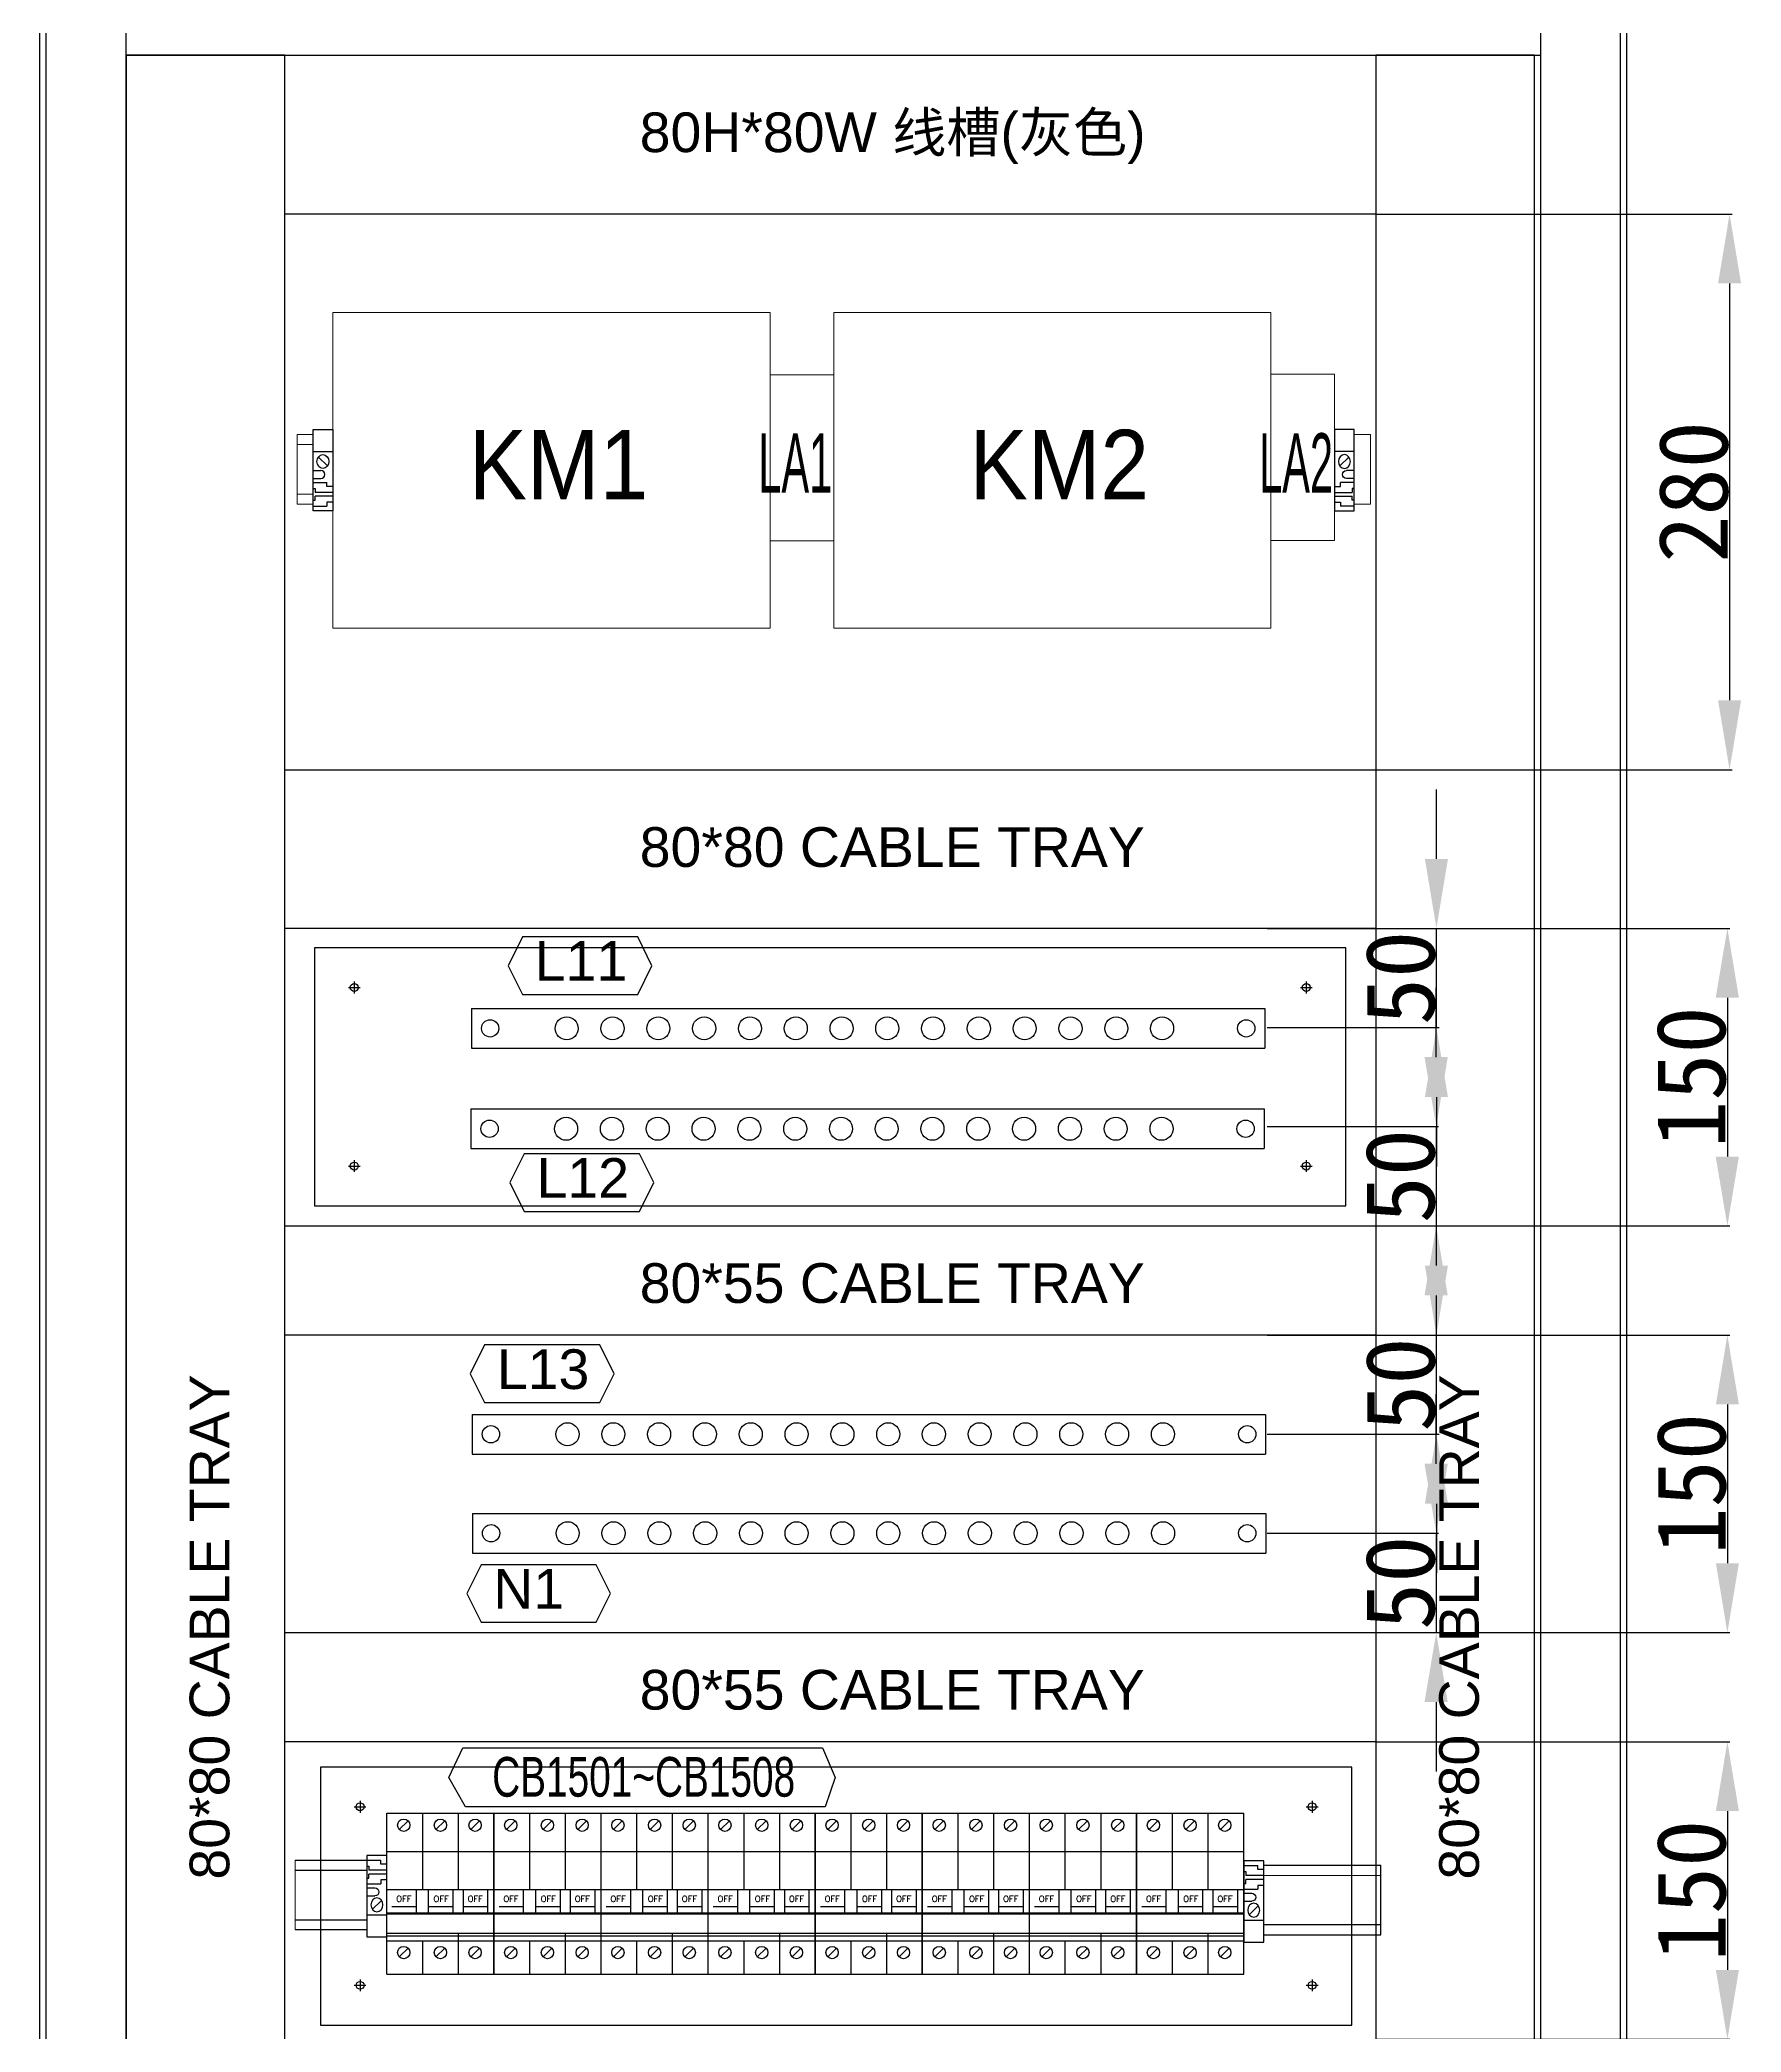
# Model space of a CAD drawing. Extents: x 79822 to 122366, y -56021 to -28815.
# Drawn here: x 88031 to 88889, y -35074 to -34069 of the extents above; entities that cross this region are included whole.
import ezdxf
from ezdxf.enums import TextEntityAlignment as Align
from ezdxf.lldxf.tags import DXFTag

# ---------------------------------------------------------------- set-up
doc = ezdxf.new("R2010")
doc.units = 0
doc.header["$LTSCALE"] = 100
doc.header["$MEASUREMENT"] = 0
for name, color, linetype in [('COMPONENT', 7, 'Continuous'), ('PSU', 12, 'Continuous'), ('TEXT', 7, 'Continuous')]:
    doc.layers.add(name, color=color, linetype=linetype)
doc.layers.add('细实线', color=7, linetype='Continuous', lineweight=20)
doc.styles.add('HZ', font='arial.ttf', dxfattribs={"width": 0.7})
doc.styles.add('ROMANS', font='romans', dxfattribs={"width": 0.8, "height": 2})
doc.styles.get("Standard").update_dxf_attribs({"font": ''})
doc.styles.get('Standard').set_extended_font_data('SimSun')
tags = doc.linetypes.add('CENTER2', pattern=[1.125, 0.75, -0.125, 0.125, -0.125]).pattern_tags.tags
tags[10:11] = [DXFTag(74, 4), DXFTag(75, 0), DXFTag(340, '0'), DXFTag(46, 1.0), DXFTag(50, 0.0), DXFTag(44, 0.0), DXFTag(45, 0.0)]
tags[8:9] = [DXFTag(74, 4), DXFTag(75, 0), DXFTag(340, '0'), DXFTag(46, 1.0), DXFTag(50, 0.0), DXFTag(44, 0.0), DXFTag(45, 0.0)]
tags[6:7] = [DXFTag(74, 4), DXFTag(75, 0), DXFTag(340, '0'), DXFTag(46, 1.0), DXFTag(50, 0.0), DXFTag(44, 0.0), DXFTag(45, 0.0)]
tags[4:5] = [DXFTag(74, 4), DXFTag(75, 0), DXFTag(340, '0'), DXFTag(46, 1.0), DXFTag(50, 0.0), DXFTag(44, 0.0), DXFTag(45, 0.0)]
tags = doc.linetypes.add('HIDDEN', pattern=[0.375, 0.25, -0.125]).pattern_tags.tags
tags[6:7] = [DXFTag(74, 4), DXFTag(75, 0), DXFTag(340, '0'), DXFTag(46, 1.0), DXFTag(50, 0.0), DXFTag(44, 0.0), DXFTag(45, 0.0)]
tags[4:5] = [DXFTag(74, 4), DXFTag(75, 0), DXFTag(340, '0'), DXFTag(46, 1.0), DXFTag(50, 0.0), DXFTag(44, 0.0), DXFTag(45, 0.0)]
doc.dimstyles.new('ISO-25', dxfattribs={"dimtxt": 35, "dimasz": 35, "dimexe": 1.25, "dimexo": 0.625, "dimtad": 1, "dimtoh": 1, "dimdec": 0, "dimtxsty": 'Standard', "dimcen": 2.5, "dimadec": 0, "dimazin": 0, "dimtfac": 1, "dimtdec": 0, "dimtmove": 0, "dimatfit": 3, "dimfxl": 0, "dimarcsym": 0})

# ---------------------------------------------------------------- blocks, each defined once
blk = doc.blocks.new('堵头')
at = {"color": 53}
for p, q in [((0, -41), (0, 0)), ((0, 0), (10, 0)), ((10, 0), (10, -41)), ((0, -11), (10, -11)), ((7.3, -18.3), (2.7, -13.8)), ((0, -20.6), (4, -20.6)), ((0, -24.6), (4, -24.6)), ((0, -26.6), (7, -26.6)), ((0, -29.6), (1, -29.6)), ((1, -29.6), (1, -31.6)), ((7, -28.6), (7, -26.6)), ((10, -28.6), (7, -28.6)), ((0, -35.6), (1, -35.6)), ((0, -38.6), (7, -38.6)), ((10, -31.6), (1, -31.6)), ((10, -33.6), (1, -33.6)), ((1, -35.6), (1, -33.6)), ((10, -36.6), (7, -36.6)), ((7, -36.6), (7, -38.6)), ((10, -41), (0, -41))]:
    blk.add_line(p, q, dxfattribs=at)
blk.add_arc((4, -22.6), 2, 270, 90, dxfattribs=at)
blk.add_ellipse((5, -16.1), major_axis=(0, -3.5), ratio=0.857143, start_param=4.712389, end_param=10.995574, dxfattribs=at)
blk = doc.blocks.new('*D183')
at = {"color": 0, "lineweight": -2}
for p, q in [((88705.4, -34157.2), (88884.5, -34157.2)), ((88883.2, -34192.2), (88883.2, -34402.3)), ((88705.4, -34437.3), (88884.5, -34437.3))]:
    blk.add_line(p, q, dxfattribs=at)
at = {"color": 0}
for points in [[(88889, -34192.2), (88877.4, -34192.2), (88883.2, -34157.2)], [(88877.4, -34402.3), (88889, -34402.3), (88883.2, -34437.3)]]:
    blk.add_solid(points, dxfattribs=at)
at = {"layer": 'Defpoints', "color": 0}
for p in [(88704.8, -34157.2), (88704.8, -34437.3), (88883.2, -34437.3)]:
    blk.add_point(p, dxfattribs=at)
at = {"color": 0, "insert": (88865.1, -34297.3), "char_height": 35, "attachment_point": 5, "rotation": 90}
blk.add_mtext('280', dxfattribs=at)
blk = doc.blocks.new('*D184')
at = {"color": 0, "lineweight": -2}
for p, q in [((88705.4, -34517.3), (88883.3, -34517.3)), ((88882.1, -34552.3), (88882.1, -34632.3)), ((88705.4, -34667.3), (88883.3, -34667.3))]:
    blk.add_line(p, q, dxfattribs=at)
at = {"color": 0}
for points in [[(88887.9, -34552.3), (88876.2, -34552.3), (88882.1, -34517.3)], [(88876.2, -34632.3), (88887.9, -34632.3), (88882.1, -34667.3)]]:
    blk.add_solid(points, dxfattribs=at)
at = {"layer": 'Defpoints', "color": 0}
for p in [(88704.8, -34517.3), (88704.8, -34667.3), (88882.1, -34667.3)]:
    blk.add_point(p, dxfattribs=at)
at = {"color": 0, "insert": (88863.9, -34592.3), "char_height": 35, "attachment_point": 5, "rotation": 90}
blk.add_mtext('150', dxfattribs=at)
blk = doc.blocks.new('*D185')
at = {"color": 0, "lineweight": -2}
for p, q in [((88705.4, -34722.3), (88883.3, -34722.3)), ((88882.1, -34757.3), (88882.1, -34837.3)), ((88705.4, -34872.3), (88883.3, -34872.3))]:
    blk.add_line(p, q, dxfattribs=at)
at = {"color": 0}
for points in [[(88887.9, -34757.3), (88876.3, -34757.3), (88882.1, -34722.3)], [(88876.3, -34837.3), (88887.9, -34837.3), (88882.1, -34872.3)]]:
    blk.add_solid(points, dxfattribs=at)
at = {"layer": 'Defpoints', "color": 0}
for p in [(88704.8, -34722.3), (88704.8, -34872.3), (88882.1, -34872.3)]:
    blk.add_point(p, dxfattribs=at)
at = {"color": 0, "insert": (88864, -34797.3), "char_height": 35, "attachment_point": 5, "rotation": 90}
blk.add_mtext('150', dxfattribs=at)
blk = doc.blocks.new('*D187')
at = {"color": 0, "lineweight": -2}
for p, q in [((88705.4, -34927.3), (88883.3, -34927.3)), ((88882.1, -34962.3), (88882.1, -35042.3)), ((88705.4, -35077.3), (88883.3, -35077.3))]:
    blk.add_line(p, q, dxfattribs=at)
at = {"color": 0}
for points in [[(88887.9, -34962.3), (88876.3, -34962.3), (88882.1, -34927.3)], [(88876.3, -35042.3), (88887.9, -35042.3), (88882.1, -35077.3)]]:
    blk.add_solid(points, dxfattribs=at)
at = {"layer": 'Defpoints', "color": 0}
for p in [(88704.8, -34927.3), (88704.8, -35077.3), (88882.1, -35077.3)]:
    blk.add_point(p, dxfattribs=at)
at = {"color": 0, "insert": (88864, -35002.3), "char_height": 35, "attachment_point": 5, "rotation": 90}
blk.add_mtext('150', dxfattribs=at)
blk = doc.blocks.new('*D232')
at = {"color": 0, "lineweight": -2}
for p, q in [((88735.4, -34482.3), (88735.4, -34447.3)), ((88650, -34517.3), (88736.7, -34517.3)), ((88735.4, -34567.3), (88735.4, -34517.3)), ((88650, -34567.3), (88736.7, -34567.3)), ((88735.4, -34602.3), (88735.4, -34637.3))]:
    blk.add_line(p, q, dxfattribs=at)
at = {"color": 0}
for points in [[(88729.6, -34482.3), (88741.2, -34482.3), (88735.4, -34517.3)], [(88741.2, -34602.3), (88729.6, -34602.3), (88735.4, -34567.3)]]:
    blk.add_solid(points, dxfattribs=at)
at = {"layer": 'Defpoints', "color": 0}
for p in [(88649.3, -34517.3), (88735.4, -34517.3), (88649.3, -34567.3)]:
    blk.add_point(p, dxfattribs=at)
at = {"color": 0, "insert": (88717.3, -34542.3), "char_height": 35, "attachment_point": 5, "rotation": 90}
blk.add_mtext('50', dxfattribs=at)
blk = doc.blocks.new('*D233')
at = {"color": 0, "lineweight": -2}
for p, q in [((88735.3, -34582.2), (88735.3, -34547.2)), ((88650, -34617.2), (88736.5, -34617.2)), ((88735.3, -34617.2), (88735.3, -34667.3)), ((88650, -34667.3), (88736.5, -34667.3)), ((88735.3, -34702.3), (88735.3, -34737.3))]:
    blk.add_line(p, q, dxfattribs=at)
at = {"color": 0}
for points in [[(88729.4, -34582.2), (88741.1, -34582.2), (88735.3, -34617.2)], [(88741.1, -34702.3), (88729.4, -34702.3), (88735.3, -34667.3)]]:
    blk.add_solid(points, dxfattribs=at)
at = {"layer": 'Defpoints', "color": 0}
for p in [(88649.4, -34617.2), (88649.4, -34667.3), (88735.3, -34667.3)]:
    blk.add_point(p, dxfattribs=at)
at = {"color": 0, "insert": (88717.2, -34642.2), "char_height": 35, "attachment_point": 5, "rotation": 90}
blk.add_mtext('50', dxfattribs=at)
blk = doc.blocks.new('*D234')
at = {"color": 0, "lineweight": -2}
for p, q in [((88735.4, -34687.3), (88735.4, -34652.3)), ((88650, -34722.3), (88736.7, -34722.3)), ((88735.4, -34772.3), (88735.4, -34722.3)), ((88650, -34772.3), (88736.7, -34772.3)), ((88735.4, -34807.3), (88735.4, -34842.3))]:
    blk.add_line(p, q, dxfattribs=at)
at = {"color": 0}
for points in [[(88729.6, -34687.3), (88741.2, -34687.3), (88735.4, -34722.3)], [(88741.2, -34807.3), (88729.6, -34807.3), (88735.4, -34772.3)]]:
    blk.add_solid(points, dxfattribs=at)
at = {"layer": 'Defpoints', "color": 0}
for p in [(88649.3, -34722.3), (88735.4, -34722.3), (88649.3, -34772.3)]:
    blk.add_point(p, dxfattribs=at)
at = {"color": 0, "insert": (88717.3, -34747.3), "char_height": 35, "attachment_point": 5, "rotation": 90}
blk.add_mtext('50', dxfattribs=at)
blk = doc.blocks.new('*D235')
at = {"color": 0, "lineweight": -2}
for p, q in [((88735.3, -34787.2), (88735.3, -34752.2)), ((88650, -34822.2), (88736.5, -34822.2)), ((88735.3, -34822.2), (88735.3, -34872.3)), ((88650, -34872.3), (88736.5, -34872.3)), ((88735.3, -34907.3), (88735.3, -34942.3))]:
    blk.add_line(p, q, dxfattribs=at)
at = {"color": 0}
for points in [[(88729.4, -34787.2), (88741.1, -34787.2), (88735.3, -34822.2)], [(88741.1, -34907.3), (88729.4, -34907.3), (88735.3, -34872.3)]]:
    blk.add_solid(points, dxfattribs=at)
at = {"layer": 'Defpoints', "color": 0}
for p in [(88649.4, -34822.2), (88649.4, -34872.3), (88735.3, -34872.3)]:
    blk.add_point(p, dxfattribs=at)
at = {"color": 0, "insert": (88717.2, -34847.2), "char_height": 35, "attachment_point": 5, "rotation": 90}
blk.add_mtext('50', dxfattribs=at)
blk = doc.blocks.new('空开3P')
at = {"layer": 'COMPONENT', "color": 6, "linetype": 'HIDDEN', "ltscale": 0.2}
for p, q in [((185939.2, 105389.4, 63738.9), (185943.6, 105393.8, 63738.9)), ((185957.7, 105389.4, 63738.9), (185962.1, 105393.8, 63738.9)), ((185975.2, 105389.4, 63738.9), (185979.6, 105393.8, 63738.9)), ((185939.2, 105325.2, 63738.9), (185943.6, 105329.6, 63738.9)), ((185957.7, 105325.2, 63738.9), (185962.1, 105329.6, 63738.9)), ((185975.2, 105325.2, 63738.9), (185979.6, 105329.6, 63738.9))]:
    blk.add_line(p, q, dxfattribs=at)
for centre in [(185941.4, 105391.6, 63738.9), (185959.9, 105391.6, 63738.9), (185977.4, 105391.6, 63738.9), (185941.4, 105327.4, 63738.9), (185959.9, 105327.4, 63738.9), (185977.4, 105327.4, 63738.9)]:
    blk.add_circle(centre, 3.1, dxfattribs=at)
at = {"layer": 'PSU', "linetype": 'HIDDEN', "ltscale": 0.2}
for p, q in [((185932.9, 105397.7, 63738.9), (185969, 105397.7, 63738.9)), ((185932.9, 105378.4, 63738.9), (185932.9, 105397.7, 63738.9)), ((185951, 105378.4, 63738.9), (185951, 105397.7, 63738.9)), ((185969, 105397.7, 63738.9), (185987, 105397.7, 63738.9)), ((185969, 105378.4, 63738.9), (185969, 105397.7, 63738.9)), ((185969, 105378.4, 63738.9), (185969, 105397.7, 63738.9)), ((185987, 105378.4, 63738.9), (185987, 105397.7, 63738.9)), ((185969, 105359.2, 63738.9), (185969, 105378.4, 63738.9)), ((185932.9, 105316.6, 63738.9), (185932.9, 105333.4, 63738.9)), ((185951, 105316.6, 63738.9), (185951, 105333.4, 63738.9)), ((185969, 105316.6, 63738.9), (185969, 105337.2, 63738.9)), ((185969, 105316.6, 63738.9), (185969, 105333.4, 63738.9)), ((185987, 105316.6, 63738.9), (185987, 105333.4, 63738.9)), ((185969, 105316.6, 63738.9), (185969, 105330.4, 63738.9)), ((185932.9, 105316.6, 63738.9), (185969, 105316.6, 63738.9)), ((185969, 105316.6, 63738.9), (185987, 105316.6, 63738.9))]:
    blk.add_line(p, q, dxfattribs=at)
at = {"layer": 'PSU'}
for p, q in [((185932.9, 105378.4, 63738.9), (185969, 105378.4, 63738.9)), ((185932.9, 105333.4, 63738.9), (185932.9, 105378.4, 63738.9)), ((185951, 105359.2, 63738.9), (185951, 105378.4, 63738.9)), ((185969, 105378.4, 63738.9), (185987, 105378.4, 63738.9)), ((185969, 105359.2, 63738.9), (185969, 105378.4, 63738.9)), ((185969, 105359.2, 63738.9), (185969, 105378.4, 63738.9)), ((185987, 105333.4, 63738.9), (185987, 105378.4, 63738.9)), ((185932.9, 105359.2, 63738.9), (185951, 105359.2, 63738.9)), ((185947.9, 105347.5, 63738.9), (185947.9, 105359.2, 63738.9)), ((185951, 105359.2, 63738.9), (185969, 105359.2, 63738.9)), ((185954, 105347.5, 63738.9), (185954, 105359.2, 63738.9)), ((185966.4, 105347.5, 63738.9), (185966.4, 105359.2, 63738.9)), ((185969, 105359.2, 63738.9), (185987, 105359.2, 63738.9)), ((185971.5, 105347.5, 63738.9), (185971.5, 105359.2, 63738.9)), ((185983.9, 105347.5, 63738.9), (185983.9, 105359.2, 63738.9)), ((185932.9, 105347.5, 63738.9), (185969, 105347.5, 63738.9)), ((185932.9, 105347, 63738.9), (185969, 105347, 63738.9)), ((185935.5, 105350.6, 63738.9), (185947.9, 105350.6, 63738.9)), ((185954, 105350.6, 63738.9), (185966.4, 105350.6, 63738.9)), ((185969, 105347.5, 63738.9), (185987, 105347.5, 63738.9)), ((185969, 105347, 63738.9), (185987, 105347, 63738.9)), ((185971.5, 105350.6, 63738.9), (185983.9, 105350.6, 63738.9)), ((185932.9, 105337.2, 63738.9), (185969, 105337.2, 63738.9)), ((185932.9, 105335.8, 63738.9), (185969, 105335.8, 63738.9)), ((185932.9, 105333.4, 63738.9), (185969, 105333.4, 63738.9)), ((185951, 105333.4, 63738.9), (185951, 105333.4, 63738.9)), ((185969, 105337.2, 63738.9), (185987, 105337.2, 63738.9)), ((185969, 105333.4, 63738.9), (185969, 105337.2, 63738.9)), ((185969, 105333.4, 63738.9), (185969, 105337.2, 63738.9)), ((185969, 105335.8, 63738.9), (185987, 105335.8, 63738.9)), ((185969, 105333.4, 63738.9), (185987, 105333.4, 63738.9))]:
    blk.add_line(p, q, dxfattribs=at)
at = {"layer": 'TEXT', "style": 'ROMANS'}
for p in [(185941.5, 105354.5, 63738.9), (185960.3, 105354.5, 63738.9), (185977.5, 105354.5, 63738.9)]:
    blk.add_text('OFF', height=3.09, dxfattribs=at).set_placement(p, align=Align.MIDDLE)

msp = doc.modelspace()

# ---------------------------------------------------------------- linework, layer by layer
at = {"color": 7}
for p, q in [((88031.3, -36108.7), (88031.3, -33998.7)), ((88031.3, -36108.7), (88031.3, -33998.7)), ((88831.3, -33998.7), (88831.3, -36108.7)), ((88831.3, -33998.7), (88831.3, -36108.7)), ((88074.8, -35955.2), (88074.8, -34042.2)), ((88787.8, -34042.2), (88787.8, -34120.2)), ((88787.8, -34042.2), (88787.8, -34120.2)), ((88787.8, -34042.2), (88787.8, -34120.2)), ((88074.8, -34122.7), (88074.8, -35923.1)), ((88787.8, -34120.2), (88787.8, -35955.2))]:
    msp.add_line(p, q, dxfattribs=at)
at = {"color": 7, "linetype": 'HIDDEN'}
for p, q in [((88034.5, -35998.7), (88034.5, -33998.7)), ((88034.5, -35998.7), (88034.5, -33998.7)), ((88828.1, -33998.7), (88828.1, -35998.7)), ((88828.1, -33998.7), (88828.1, -35998.7))]:
    msp.add_line(p, q, dxfattribs=at)
msp.add_line((88074.8, -34077.2), (88787.8, -34077.2))
msp.add_line((88074.8, -34077.2), (88787.8, -34077.2))
msp.add_line((88074.8, -34077.2), (88787.8, -34077.2))
at = {"color": 4, "linetype": 'CENTER2'}
for p, q in [((88186.8, -34547.1, 63738.9), (88192.8, -34547.1, 63738.9)), ((88189.8, -34544.1, 63738.9), (88189.8, -34550.1, 63738.9)), ((88666.8, -34547.1, 63738.9), (88672.8, -34547.1, 63738.9)), ((88669.8, -34544.1, 63738.9), (88669.8, -34550.1, 63738.9)), ((88669.8, -34544.1, 63738.9), (88669.8, -34550.1, 63738.9)), ((88186.8, -34637.1, 63738.9), (88192.8, -34637.1, 63738.9)), ((88189.8, -34634.1, 63738.9), (88189.8, -34640.1, 63738.9)), ((88666.8, -34637.1, 63738.9), (88672.8, -34637.1, 63738.9)), ((88669.8, -34634.1, 63738.9), (88669.8, -34640.1, 63738.9)), ((88192.7, -34957.1), (88192.7, -34963.1)), ((88672.7, -34957.1), (88672.7, -34963.1)), ((88189.7, -34960.1), (88195.7, -34960.1)), ((88669.7, -34960.1), (88675.7, -34960.1)), ((88189.7, -35050.1), (88195.7, -35050.1)), ((88192.7, -35047.1), (88192.7, -35053.1)), ((88669.7, -35050.1), (88675.7, -35050.1)), ((88672.7, -35047.1), (88672.7, -35053.1))]:
    msp.add_line(p, q, dxfattribs=at)
at = {"linetype": 'CENTER2'}
for p, q in [((88189.7, -34547.1, 63738.9), (88189.9, -34547.1, 63738.9)), ((88189.8, -34547.2, 63738.9), (88189.8, -34547, 63738.9)), ((88669.7, -34547.1, 63738.9), (88669.9, -34547.1, 63738.9)), ((88669.7, -34547.1, 63738.9), (88669.9, -34547.1, 63738.9)), ((88669.8, -34547.2, 63738.9), (88669.8, -34547, 63738.9)), ((88669.8, -34547.2, 63738.9), (88669.8, -34547, 63738.9)), ((88189.7, -34637.1, 63738.9), (88189.9, -34637.1, 63738.9)), ((88189.8, -34637.2, 63738.9), (88189.8, -34637, 63738.9)), ((88669.7, -34637.1, 63738.9), (88669.9, -34637.1, 63738.9)), ((88669.8, -34637.2, 63738.9), (88669.8, -34637, 63738.9)), ((88192.6, -34960.1), (88192.7, -34960.1)), ((88192.7, -34960.2), (88192.7, -34960)), ((88672.6, -34960.1), (88672.7, -34960.1)), ((88672.7, -34960.2), (88672.7, -34960)), ((88192.6, -35050.1), (88192.7, -35050.1)), ((88192.7, -35050.2), (88192.7, -35050)), ((88672.6, -35050.1), (88672.7, -35050.1)), ((88672.7, -35050.2), (88672.7, -35050))]:
    msp.add_line(p, q, dxfattribs=at)
at = {"color": 6}
for p, q in [((88248.9, -34557.7), (88648.9, -34557.7)), ((88248.9, -34557.7), (88248.9, -34577.7)), ((88648.9, -34557.7), (88648.9, -34577.7)), ((88648.9, -34557.7), (88648.9, -34577.7)), ((88248.9, -34577.7), (88648.9, -34577.7)), ((88248.6, -34608.3), (88648.6, -34608.3)), ((88248.6, -34608.3), (88248.6, -34628.3)), ((88648.6, -34608.3), (88648.6, -34628.3)), ((88648.6, -34608.3), (88648.6, -34628.3)), ((88248.6, -34628.3), (88648.6, -34628.3)), ((88249.3, -34762.3, 127477.8), (88649.3, -34762.3, 127477.8)), ((88249.3, -34762.3, 127477.8), (88249.3, -34782.3, 127477.8)), ((88649.3, -34762.3, 127477.8), (88649.3, -34782.3, 127477.8)), ((88649.3, -34762.3, 127477.8), (88649.3, -34782.3, 127477.8)), ((88249.3, -34782.3, 127477.8), (88649.3, -34782.3, 127477.8)), ((88249.4, -34812.2), (88649.4, -34812.2)), ((88249.4, -34812.2), (88249.4, -34832.2)), ((88649.4, -34812.2), (88649.4, -34832.2)), ((88649.4, -34812.2), (88649.4, -34832.2)), ((88249.4, -34832.2), (88649.4, -34832.2)), ((88160, -34987, -63738.9), (88196.2, -34987, -62238)), ((88648.3, -34989.6, 1500.8), (88707.3, -34989.6)), ((88707.3, -35024.6), (88707.3, -34989.6)), ((88160, -34992, -63738.9), (88196.2, -34992, -62238)), ((88648.3, -34994.8, 1500.8), (88707.3, -34994.6)), ((88160, -35017, -63738.9), (88196.2, -35017, -62238)), ((88648.3, -35019.5, 1500.8), (88707.3, -35019.5)), ((88160, -35022, -63738.9), (88196.2, -35022, -62238)), ((88648.3, -35024.6, 1500.8), (88707.3, -35024.6))]:
    msp.add_line(p, q, dxfattribs=at)
for points in [[(88074.8, -35877.7), (88154.8, -35877.7), (88154.8, -34077.2), (88074.8, -34077.2)], [(88154.8, -34077.2), (88704.8, -34077.2), (88704.8, -34157.2), (88154.8, -34157.2)], [(88704.8, -35877.7), (88784.8, -35877.7), (88784.8, -34077.2), (88704.8, -34077.2)], [(88172.7, -35070.1), (88692.7, -35070.1), (88692.7, -34940.1), (88172.7, -34940.1)]]:
    msp.add_lwpolyline(points, close=True)
at = {"color": 6, "lineweight": 0}
for points in [[(88161, -34268.4), (88169, -34268.4), (88169, -34303.4), (88161, -34303.4)], [(88161, -34273.4), (88169, -34273.4), (88169, -34298.4), (88161, -34298.4)], [(88702.1, -34268.4), (88694, -34268.4), (88694, -34303.4), (88702.1, -34303.4)]]:
    msp.add_lwpolyline(points, close=True, dxfattribs=at)
at = {"elevation": 63738.9}
for points in [[(88154.8, -34437.3), (88704.8, -34437.3), (88704.8, -34517.3), (88154.8, -34517.3)], [(88169.8, -34657.1), (88689.8, -34657.1), (88689.8, -34527.1), (88169.8, -34527.1)], [(88154.8, -34667.3), (88704.8, -34667.3), (88704.8, -34722.3), (88154.8, -34722.3)], [(88154.8, -34872.3), (88704.8, -34872.3), (88704.8, -34927.3), (88154.8, -34927.3)]]:
    msp.add_lwpolyline(points, close=True, dxfattribs=at)
at = {"color": 3, "elevation": 127477.8}
for points in [[(88332.7, -34521.6), (88274.6, -34521.6), (88267.4, -34536.1), (88274.6, -34550.6), (88332.7, -34550.6), (88339.9, -34536.1), (88332.7, -34521.6)], [(88333.6, -34630.9), (88275.5, -34630.9), (88268.3, -34645.4), (88275.5, -34660), (88333.6, -34660), (88340.8, -34645.4), (88333.6, -34630.9)], [(88313.6, -34727.3), (88255.5, -34727.3), (88248.3, -34741.8), (88255.5, -34756.3), (88313.6, -34756.3), (88320.8, -34741.8), (88313.6, -34727.3)], [(88311.8, -34838.1), (88253.7, -34838.1), (88246.5, -34852.6), (88253.7, -34867.1), (88311.8, -34867.1), (88319, -34852.6), (88311.8, -34838.1)]]:
    msp.add_lwpolyline(points, dxfattribs=at)
at = {"color": 3}
msp.add_lwpolyline([(88244.5, -34930.3), (88425.8, -34930.3), (88432.2, -34945.3), (88427.2, -34960.1), (88245.9, -34960.1), (88237.4, -34945.3), (88244.5, -34930.3)], dxfattribs=at)
for centre in [(88189.8, -34547.1, 63738.9), (88669.8, -34547.1, 63738.9), (88189.8, -34637.1, 63738.9), (88669.8, -34637.1, 63738.9), (88192.7, -34960.1), (88672.7, -34960.1), (88192.7, -35050.1), (88672.7, -35050.1)]:
    msp.add_circle(centre, 2)
at = {"color": 6}
for centre, radius in [((88258.3, -34567.7), 4.36), ((88258.3, -34567.7), 4.36), ((88296.9, -34567.7), 5.81), ((88320, -34567.7), 5.81), ((88320, -34567.7), 5.81), ((88343.1, -34567.7), 5.81), ((88343.1, -34567.7), 5.81), ((88366.2, -34567.7), 5.81), ((88366.2, -34567.7), 5.81), ((88389.3, -34567.7), 5.81), ((88389.3, -34567.7), 5.81), ((88412.4, -34567.7), 5.81), ((88412.4, -34567.7), 5.81), ((88435.5, -34567.7), 5.81), ((88435.5, -34567.7), 5.81), ((88458.5, -34567.7), 5.81), ((88458.5, -34567.7), 5.81), ((88481.6, -34567.7), 5.81), ((88481.6, -34567.7), 5.81), ((88504.7, -34567.7), 5.81), ((88504.7, -34567.7), 5.81), ((88527.8, -34567.7), 5.81), ((88527.8, -34567.7), 5.81), ((88550.9, -34567.7), 5.81), ((88550.9, -34567.7), 5.81), ((88574, -34567.7), 5.81), ((88574, -34567.7), 5.81), ((88597.1, -34567.7), 5.81), ((88639.5, -34567.7), 4.36), ((88639.5, -34567.7), 4.36), ((88258, -34618.3), 4.36), ((88258, -34618.3), 4.36), ((88296.6, -34618.3), 5.81), ((88319.7, -34618.3), 5.81), ((88319.7, -34618.3), 5.81), ((88342.8, -34618.3), 5.81), ((88342.8, -34618.3), 5.81), ((88365.9, -34618.3), 5.81), ((88365.9, -34618.3), 5.81), ((88389, -34618.3), 5.81), ((88389, -34618.3), 5.81), ((88412.1, -34618.3), 5.81), ((88412.1, -34618.3), 5.81), ((88435.2, -34618.3), 5.81), ((88435.2, -34618.3), 5.81), ((88458.2, -34618.3), 5.81), ((88458.2, -34618.3), 5.81), ((88481.3, -34618.3), 5.81), ((88481.3, -34618.3), 5.81), ((88504.4, -34618.3), 5.81), ((88504.4, -34618.3), 5.81), ((88527.5, -34618.3), 5.81), ((88527.5, -34618.3), 5.81), ((88550.6, -34618.3), 5.81), ((88550.6, -34618.3), 5.81), ((88573.7, -34618.3), 5.81), ((88573.7, -34618.3), 5.81), ((88596.8, -34618.3), 5.81), ((88639.2, -34618.3), 4.36), ((88639.2, -34618.3), 4.36), ((88258.7, -34772.3, 127477.8), 4.36), ((88258.7, -34772.3, 127477.8), 4.36), ((88297.3, -34772.3, 127477.8), 5.81), ((88320.4, -34772.3, 127477.8), 5.81), ((88320.4, -34772.3, 127477.8), 5.81), ((88343.5, -34772.3, 127477.8), 5.81), ((88343.5, -34772.3, 127477.8), 5.81), ((88366.6, -34772.3, 127477.8), 5.81), ((88366.6, -34772.3, 127477.8), 5.81), ((88389.7, -34772.3, 127477.8), 5.81), ((88389.7, -34772.3, 127477.8), 5.81), ((88412.8, -34772.3, 127477.8), 5.81), ((88412.8, -34772.3, 127477.8), 5.81), ((88435.9, -34772.3, 127477.8), 5.81), ((88435.9, -34772.3, 127477.8), 5.81), ((88459, -34772.3, 127477.8), 5.81), ((88459, -34772.3, 127477.8), 5.81), ((88482, -34772.3, 127477.8), 5.81), ((88482, -34772.3, 127477.8), 5.81), ((88505.1, -34772.3, 127477.8), 5.81), ((88505.1, -34772.3, 127477.8), 5.81), ((88528.2, -34772.3, 127477.8), 5.81), ((88528.2, -34772.3, 127477.8), 5.81), ((88551.3, -34772.3, 127477.8), 5.81), ((88551.3, -34772.3, 127477.8), 5.81), ((88574.4, -34772.3, 127477.8), 5.81), ((88574.4, -34772.3, 127477.8), 5.81), ((88597.5, -34772.3, 127477.8), 5.81), ((88640, -34772.3, 127477.8), 4.36), ((88640, -34772.3, 127477.8), 4.36), ((88258.8, -34822.2), 4.36), ((88258.8, -34822.2), 4.36), ((88297.4, -34822.2), 5.81), ((88320.5, -34822.2), 5.81), ((88320.5, -34822.2), 5.81), ((88343.6, -34822.2), 5.81), ((88343.6, -34822.2), 5.81), ((88366.7, -34822.2), 5.81), ((88366.7, -34822.2), 5.81), ((88389.8, -34822.2), 5.81), ((88389.8, -34822.2), 5.81), ((88412.8, -34822.2), 5.81), ((88412.8, -34822.2), 5.81), ((88435.9, -34822.2), 5.81), ((88435.9, -34822.2), 5.81), ((88459, -34822.2), 5.81), ((88459, -34822.2), 5.81), ((88482.1, -34822.2), 5.81), ((88482.1, -34822.2), 5.81), ((88505.2, -34822.2), 5.81), ((88505.2, -34822.2), 5.81), ((88528.3, -34822.2), 5.81), ((88528.3, -34822.2), 5.81), ((88551.4, -34822.2), 5.81), ((88551.4, -34822.2), 5.81), ((88574.5, -34822.2), 5.81), ((88574.5, -34822.2), 5.81), ((88597.6, -34822.2), 5.81), ((88640, -34822.2), 4.36), ((88640, -34822.2), 4.36)]:
    msp.add_circle(centre, radius, dxfattribs=at)
at = {"layer": '细实线', "color": 6}
msp.add_line((88160, -34987, -63738.9), (88160, -35022, -63738.9), dxfattribs=at)
at = {"layer": '细实线', "color": 0}
for points in [[(88179, -34206.8), (88399.4, -34206.8), (88399.4, -34366), (88179, -34366)], [(88431.5, -34206.8), (88651.9, -34206.8), (88651.9, -34366), (88431.5, -34366)], [(88399.4, -34238.2), (88431.5, -34238.2), (88431.5, -34321.9), (88399.4, -34321.9)], [(88651.9, -34238), (88684, -34238), (88684, -34321.8), (88651.9, -34321.8)]]:
    msp.add_lwpolyline(points, close=True, dxfattribs=at)

# ---------------------------------------------------------------- block references
at = {"lineweight": 0}
msp.add_blockref('堵头', (88169, -34265.9), dxfattribs=at)
at = {"lineweight": 0, "xscale": -1}
msp.add_blockref('堵头', (88694, -34265.9), dxfattribs=at)
at = {"xscale": -1, "rotation": 180}
for p in [(88196.2, -35025.6, -62238), (88638.3, -35028.3, 1500.8)]:
    msp.add_blockref('堵头', p, dxfattribs=at)
at = {"layer": '细实线'}
for p in [(-97726.7, -140361, -125976.9), (-97672.7, -140361, -125976.9), (-97618.7, -140361, -125976.9), (-97564.7, -140361, -125976.9), (-97510.7, -140361, -125976.9), (-97456.7, -140361, -62238), (-97402.7, -140361, -62238), (-97348.7, -140361, -62238)]:
    msp.add_blockref('空开3P', p, dxfattribs=at)

# ---------------------------------------------------------------- texts
at = {"lineweight": 0, "style": 'HZ'}
for s, p in [('80H*80W 线槽(灰色)', (88333.7, -34126)), ('80*80 CABLE TRAY ', (88333.7, -34486.3)), ('80*55 CABLE TRAY', (88333.7, -34706.1)), ('80*55 CABLE TRAY', (88333.7, -34911.1))]:
    msp.add_text(s, height=20, dxfattribs=at).set_placement(p)
at = {"color": 0, "style": 'HZ'}
for s, p in [('L11', (88280.8, -34543.7, 127477.8)), ('L12', (88281.7, -34653.1, 127477.8)), ('L13', (88261.7, -34749.5, 127477.8)), ('N1', (88259.9, -34860.2, 127477.8))]:
    msp.add_text(s, height=20, dxfattribs=at).set_placement(p)
at = {"lineweight": 0, "style": 'HZ'}
for p in [(88126.8, -34996.8), (88756.8, -34996.8)]:
    msp.add_text('80*80 CABLE TRAY', height=20, rotation=90, dxfattribs=at).set_placement(p)
at = {"color": 0, "style": 'HZ', "width": 0.7}
msp.add_text('CB1501~CB1508', height=20, dxfattribs=at).set_placement((88335.7, -34955), align=Align.CENTER)
at = {"layer": '细实线', "color": 7, "linetype": 'ByBlock', "style": 'HZ', "width": 0.9}
for s, p in [('KM1', (88247.5, -34301)), ('KM2', (88500, -34301))]:
    msp.add_text(s, height=35, dxfattribs=at).set_placement(p)
at = {"layer": '细实线', "color": 7, "style": 'HZ', "width": 0.5}
for s, p in [('LA1', (88393.5, -34297.7)), ('LA2', (88646, -34297.7))]:
    msp.add_text(s, height=30, dxfattribs=at).set_placement(p)

# ---------------------------------------------------------------- dimensions: what is measured, and where the dimension line sits
at = {"color": 3}
for base, p1, p2, picture, middle in [((88883.2, -34437.3), (88704.8, -34157.2), (88704.8, -34437.3, 63738.9), '*D183', (88865.1, -34297.3)), ((88735.4, -34517.3, 127477.8), (88649.3, -34567.3, 254955.5), (88649.3, -34517.3, 191216.6), '*D232', (88717.3, -34542.3, 127477.8)), ((88882.1, -34667.3), (88704.8, -34517.3, 63738.9), (88704.8, -34667.3, 63738.9), '*D184', (88863.9, -34592.3)), ((88735.3, -34667.3), (88649.4, -34617.2, 127477.8), (88649.4, -34667.3, 63738.9), '*D233', (88717.2, -34642.2)), ((88735.4, -34722.3), (88649.3, -34772.3, 127477.8), (88649.3, -34722.3, 63738.9), '*D234', (88717.3, -34747.3)), ((88882.1, -34872.3), (88704.8, -34722.3, 63738.9), (88704.8, -34872.3, 63738.9), '*D185', (88864, -34797.3)), ((88735.3, -34872.3, -127477.8), (88649.4, -34822.2), (88649.4, -34872.3, -63738.9), '*D235', (88717.2, -34847.2, -127477.8)), ((88882.1, -35077.3), (88704.8, -34927.3, 63738.9), (88704.8, -35077.3, 63738.9), '*D187', (88864, -35002.3))]:
    dim = msp.add_linear_dim(base=base, p1=p1, p2=p2, angle=90, dimstyle='ISO-25', dxfattribs=at)
    dim.commit()
    dim.dimension.update_dxf_attribs({"geometry": picture, "text_midpoint": middle})

doc.saveas('drawing.dxf')
